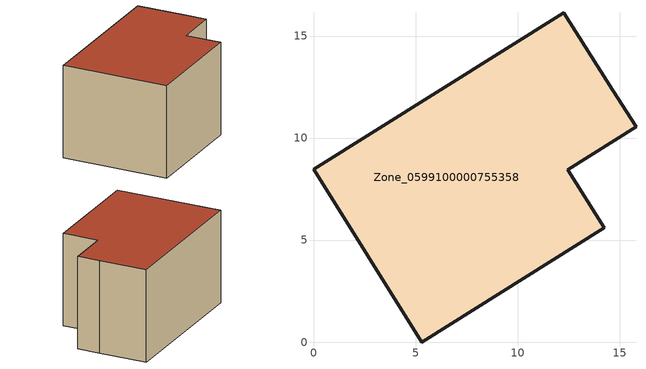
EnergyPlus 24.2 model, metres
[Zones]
Zone_0599100000755358
 floor ground (C_G): 14.68,12.35 15.81,10.55 12.45,8.46 14.24,5.6 5.3,0 0,8.48 12.26,16.14 z0
 wall outside (C_F): 0,8.48 5.3,0 14.24,5.6 12.45,8.46 15.81,10.55 14.68,12.35 12.26,16.14 0,8.48 z0:8.67
 roof outside (C_R): 14.68,12.35 12.26,16.14 0,8.48 5.3,0 14.24,5.6 12.45,8.46 15.81,10.55 z8.67
[BUILDING]
Pand.0599100000755358: North Axis=0; Terrain=City; Loads Convergence Tolerance Value=0.04; Temperature Convergence Tolerance Value=0.4; Solar Distribution=FullExterior; Maximum Number of Warmup Days=25; Minimum Number of Warmup Days=1
[Site:Location]
Rotterdam.The.Hague.AP_ZH_NLD Design_Conditions: Latitude=51.96; Longitude=4.45; Time Zone=1; Elevation=-4.5
[SITE:GROUNDTEMPERATURE:BUILDINGSURFACE]
18, 18, 18, 18, 18, 18, 18, 18, 18, 18, 18, 18
[MATERIAL] Thermal Absorptance=0.9; Solar Absorptance=0.7; Visible Absorptance=0.7
Name | Roughness | Thickness | Conductivity | Density | Specific Heat
G.D.2006-2014 | MediumSmooth | 0.15 | 0.06 | 540 | 1210
F.D.2006-2014 | Rough | 0.3 | 0.12 | 1920 | 840
R.D.2006-2014 | MediumRough | 0.2 | 0.08 | 1500 | 1000
[CONSTRUCTION]
C_G: G.D.2006-2014
C_F: F.D.2006-2014
C_R: R.D.2006-2014
[ZONE]
Zone_0599100000755358: Type=1; Multiplier=1; Ceiling Height=Autocalculate; Volume=Autocalculate; Floor Area=autocalculate; Part of Total Floor Area=Yes
[ZONEINFILTRATION:DESIGNFLOWRATE]
Infil_Zone_0599100000755358: Zone or ZoneList or Space or SpaceList=Zone_0599100000755358; Schedule=AlwaysOn; Design Flow Rate Calculation Method=Flow/Area; Flow Rate per Floor Area=0.0021; Constant Term Coefficient=1; Temperature Term Coefficient=0; Velocity Term Coefficient=0; Velocity Squared Term Coefficient=0
[HVACTEMPLATE:ZONE:IDEALLOADSAIRSYSTEM]
Zone_0599100000755358: Maximum Heating Supply Air Temperature=50; Minimum Cooling Supply Air Temperature=13; Maximum Heating Supply Air Humidity Ratio=0.0156; Minimum Cooling Supply Air Humidity Ratio=0.0077; Heating Limit=NoLimit; Cooling Limit=NoLimit; Dehumidification Control Type=ConstantSensibleHeatRatio; Cooling Sensible Heat Ratio=0.7; Dehumidification Setpoint=60; Humidification Control Type=None; Humidification Setpoint=30; Outdoor Air Method=None; Outdoor Air Flow Rate per Person=0.00944; Outdoor Air Flow Rate per Zone Floor Area=0; Outdoor Air Flow Rate per Zone=0; Demand Controlled Ventilation Type=None; Outdoor Air Economizer Type=NoEconomizer; Heat Recovery Type=None; Sensible Heat Recovery Effectiveness=0.7; Latent Heat Recovery Effectiveness=0.65
[ZONECONTROL:THERMOSTAT]
ThermostatControl_Zone_0599100000755358: Zone or ZoneList=Zone_0599100000755358; Control Type Schedule=DualSetpointControlType; Control 1=Thermostat_Zone_0599100000755358; Temperature Difference Between Cutout And Setpoint=0
[THERMOSTATSETPOINT:DUALSETPOINT]
Thermostat_Zone_0599100000755358: Heating Setpoint Temperature Schedule=HeatingSetpoint_Zone_0599100000755358; Cooling Setpoint Temperature Schedule=CoolingSetpoint_Zone_0599100000755358
[SCHEDULE:COMPACT]
HeatingSetpoint_Zone_0599100000755358: Through: 12/31, For: AllDays, Until: 24:00, 21
CoolingSetpoint_Zone_0599100000755358: Through: 12/31, For: AllDays, Until: 24:00, 24
DualSetpointControlType: Through: 12/31, For: AllDays, Until: 24:00, 4
AlwaysOn: Through: 12/31, For: AllDays, Until: 24:00, 1
